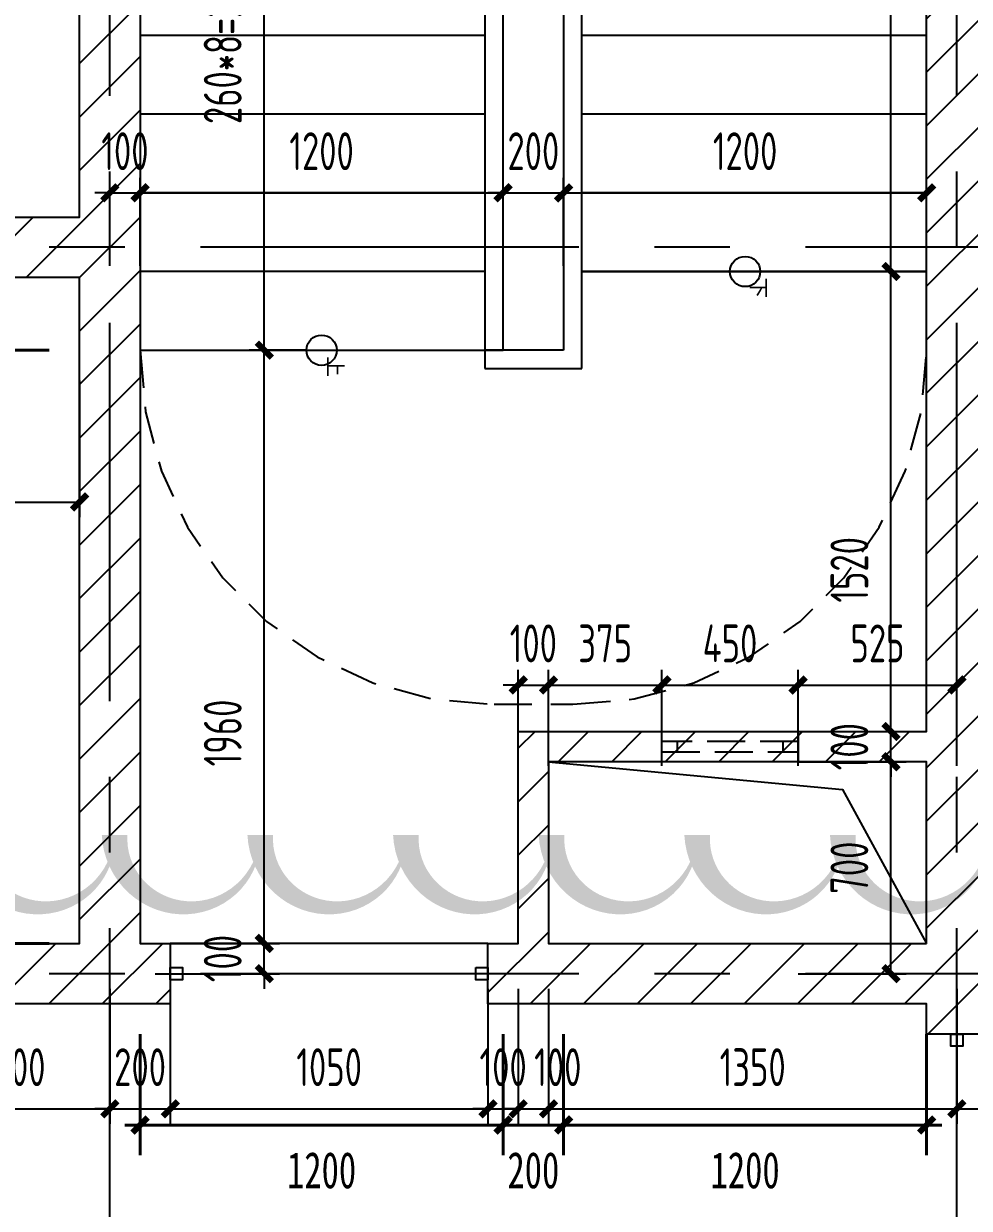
# Model space of a CAD drawing. Extents: x -678900 to 2378000, y 0 to 1840591.
# Drawn here: x -174065 to -170939, y 690932 to 694846 of the extents above; entities that cross this region are included whole.
import ezdxf

# ---------------------------------------------------------------- set-up
doc = ezdxf.new("R2010")
doc.units = 0
doc.header["$LTSCALE"] = 1000
doc.header["$MEASUREMENT"] = 0
doc.header["$PDMODE"] = 1
for name, pattern in [('__DASH', [0.35, 0.25, -0.1]), ('CENTER', [2, 1.25, -0.25, 0.25, -0.25]), ('HIDDEN', [0.375, 0.25, -0.125])]:
    doc.linetypes.add(name, pattern=pattern)
doc.layers.get('0').update_dxf_attribs({"linetype": 'CONTINUOUS'})
doc.layers.get('DEFPOINTS').update_dxf_attribs({"color": 8, "linetype": 'CONTINUOUS'})
for name, color, linetype in [('AD-AXIS-AXIS', 1, 'CENTER'), ('AD-DIMS-INSD', 73, 'CONTINUOUS'), ('AD-SIGN', 195, 'CONTINUOUS'), ('AE-ELEV-4', 251, 'CONTINUOUS'), ('AE-FLOR', 151, 'CONTINUOUS'), ('AE-HDWR', 8, 'CONTINUOUS'), ('AE-STAR', 51, 'CONTINUOUS'), ('AE-WALL', 255, 'CONTINUOUS'), ('AE-WALL-HACH', 15, 'CONTINUOUS'), ('AE-WIND', 11, 'CONTINUOUS'), ('C-XREF-INT', 7, 'CONTINUOUS'), ('verify', 50, 'CONTINUOUS')]:
    doc.layers.add(name, color=color, linetype=linetype)
doc.layers.add('AD-DIMS-OTSD-XK', color=61, linetype='CONTINUOUS', lineweight=40)
doc.layers.add('DEFPOINTS-1', color=251, linetype='CONTINUOUS', plot=False)
doc.styles.add('TH-STYLE2', font='', dxfattribs={"width": 0.7})
doc.styles.add('TH-STYLE3', font='TSSDENG', dxfattribs={"width": 0.7, "bigfont": 'TSSDCHN'})
doc.styles.add('仿宋字体50', font='', dxfattribs={"width": 0.7, "height": 120})
doc.styles.get('TH-STYLE2').set_extended_font_data('SimSun')
doc.styles.get('仿宋字体50').set_extended_font_data('SimSun')
doc.dimstyles.new('TH-DIM50', dxfattribs={"dimscale": 50, "dimtxt": 2.5, "dimasz": 1, "dimexe": 1, "dimexo": 1, "dimgap": 1.5, "dimtad": 1, "dimdec": 0, "dimdsep": 46, "dimtxsty": 'TH-STYLE3', "dimblk1": 'ARCHTICK', "dimblk2": 'ARCHTICK', "dimsah": 1, "dimcen": -1, "dimclrd": 256, "dimclre": 256, "dimclrt": 256, "dimazin": 0, "dimtfac": 1, "dimtdec": 0, "dimtix": 1, "dimtmove": 2, "dimatfit": 0, "dimldrblk": 'ARCHTICK', "dimfxl": 0, "dimtolj": 1, "dimtzin": 0, "dimlwd": -1, "dimlwe": -1, "dimarcsym": 0})
doc.dimstyles.new('TH-DIM50-CAD-REVIT', dxfattribs={"dimscale": 100, "dimtxt": 120, "dimasz": 0.5, "dimexe": 0.75, "dimexo": 0.5, "dimgap": 0.5, "dimtad": 1, "dimdec": 0, "dimdsep": 46, "dimtxsty": '仿宋字体50', "dimblk1": 'ARCHTICK', "dimblk2": 'ARCHTICK', "dimsah": 1, "dimcen": -1, "dimclrd": 256, "dimclre": 256, "dimclrt": 256, "dimazin": 0, "dimtfac": 1, "dimtdec": 0, "dimtix": 1, "dimtmove": 2, "dimatfit": 0, "dimldrblk": 'ARCHTICK', "dimfxl": 0, "dimtolj": 1, "dimtzin": 0, "dimlwd": -1, "dimlwe": -1, "dimarcsym": 0})

# ---------------------------------------------------------------- blocks, each defined once
blk = doc.blocks.new('_ArchTick')
at = {"color": 0, "linetype": 'ByBlock', "const_width": 0.4}
blk.add_lwpolyline([(-0.5, -0.5), (0.5, 0.5)], dxfattribs=at)
blk = doc.blocks.new('*D342')
at = {"layer": 'AD-DIMS-OTSD-XK'}
for p, q in [((0, -2900), (0, -3300)), ((1960, -2900), (1960, -3300)), ((-50, -3200), (2010, -3200))]:
    blk.add_line(p, q, dxfattribs=at)
at = {"layer": 'DEFPOINTS', "color": 0}
for p in [(0, -2800), (1960, -2800), (1960, -3200)]:
    blk.add_point(p, dxfattribs=at)
at = {"layer": 'AD-DIMS-OTSD-XK', "xscale": 50, "yscale": 50, "zscale": 50, "rotation": 180}
blk.add_blockref('_ArchTick', (0, -3200), dxfattribs=at)
at = {"layer": 'AD-DIMS-OTSD-XK', "xscale": 50, "yscale": 50, "zscale": 50}
blk.add_blockref('_ArchTick', (1960, -3200), dxfattribs=at)
at = {"layer": 'AD-DIMS-OTSD-XK', "insert": (980, -3350), "char_height": 120, "attachment_point": 5, "style": '仿宋字体50'}
blk.add_mtext('\\A1;1960', dxfattribs=at)
blk = doc.blocks.new('*D343')
at = {"layer": 'AD-DIMS-OTSD-XK'}
for p, q in [((2560, -1250), (2560, 50)), ((2260, 0), (2660, 0)), ((2260, -1200), (2660, -1200))]:
    blk.add_line(p, q, dxfattribs=at)
at = {"layer": 'DEFPOINTS', "color": 0}
for p in [(2160, 0), (2560, 0), (2160, -1200)]:
    blk.add_point(p, dxfattribs=at)
at = {"layer": 'AD-DIMS-OTSD-XK', "xscale": 50, "yscale": 50, "zscale": 50}
for p, rotation in [((2560, 0), 90), ((2560, -1200), 270)]:
    blk.add_blockref('_ArchTick', p, dxfattribs=dict(at, rotation=rotation))
at = {"layer": 'AD-DIMS-OTSD-XK', "insert": (2710, -600), "char_height": 120, "attachment_point": 5, "rotation": 90, "style": '仿宋字体50'}
blk.add_mtext('\\A1;1200', dxfattribs=at)
blk = doc.blocks.new('*D344')
at = {"layer": 'AD-DIMS-OTSD-XK'}
for p, q in [((2560, -1450), (2560, -1150)), ((2260, -1200), (2660, -1200)), ((2260, -1400), (2660, -1400))]:
    blk.add_line(p, q, dxfattribs=at)
at = {"layer": 'DEFPOINTS', "color": 0}
for p in [(2160, -1200), (2560, -1200), (2160, -1400)]:
    blk.add_point(p, dxfattribs=at)
at = {"layer": 'AD-DIMS-OTSD-XK', "xscale": 50, "yscale": 50, "zscale": 50}
for p, rotation in [((2560, -1200), 90), ((2560, -1400), 270)]:
    blk.add_blockref('_ArchTick', p, dxfattribs=dict(at, rotation=rotation))
at = {"layer": 'AD-DIMS-OTSD-XK', "insert": (2710, -1300), "char_height": 120, "attachment_point": 5, "rotation": 90, "style": '仿宋字体50'}
blk.add_mtext('\\A1;200', dxfattribs=at)
blk = doc.blocks.new('*D345')
at = {"layer": 'AD-DIMS-OTSD-XK'}
for p, q in [((2560, -2650), (2560, -1350)), ((2260, -1400), (2660, -1400)), ((2260, -2600), (2660, -2600))]:
    blk.add_line(p, q, dxfattribs=at)
at = {"layer": 'DEFPOINTS', "color": 0}
for p in [(2160, -1400), (2560, -1400), (2160, -2600)]:
    blk.add_point(p, dxfattribs=at)
at = {"layer": 'AD-DIMS-OTSD-XK', "xscale": 50, "yscale": 50, "zscale": 50}
for p, rotation in [((2560, -1400), 90), ((2560, -2600), 270)]:
    blk.add_blockref('_ArchTick', p, dxfattribs=dict(at, rotation=rotation))
at = {"layer": 'AD-DIMS-OTSD-XK', "insert": (2710, -2000), "char_height": 120, "attachment_point": 5, "rotation": 90, "style": '仿宋字体50'}
blk.add_mtext('\\A1;1200', dxfattribs=at)
blk = doc.blocks.new('轴网')
at = {"layer": 'AD-AXIS-AXIS'}
for p, q in [((2350, -5500, 0), (2350, 4734.1, 0)), ((5150, -5500, 0), (5150, 4734.1, 0)), ((7900, 0), (-133.8, 0)), ((7900, -2400), (-133.8, -2400))]:
    blk.add_line(p, q, dxfattribs=at)
blk = doc.blocks.new('*D191')
at = {"layer": 'AD-DIMS-INSD'}
for p, q in [((-171505.3, 692407), (-171148.2, 692407)), ((-171198.2, 691707), (-171198.2, 692407)), ((-171505.3, 691707), (-171148.2, 691707))]:
    blk.add_line(p, q, dxfattribs=at)
at = {"layer": 'DEFPOINTS', "color": 0}
for p in [(-171555.3, 692407), (-171198.2, 692407), (-171555.3, 691707)]:
    blk.add_point(p, dxfattribs=at)
at = {"layer": 'AD-DIMS-INSD', "xscale": 50, "yscale": 50, "zscale": 50}
for p, rotation in [((-171198.2, 692407), 90), ((-171198.2, 691707), 270)]:
    blk.add_blockref('_ArchTick', p, dxfattribs=dict(at, rotation=rotation))
at = {"layer": 'AD-DIMS-INSD', "insert": (-171335.7, 692057), "char_height": 125, "attachment_point": 5, "rotation": 90, "style": 'TH-STYLE3'}
blk.add_mtext('\\A1;700', dxfattribs=at)
blk = doc.blocks.new('*D192')
at = {"layer": 'AD-DIMS-INSD'}
for p, q in [((-171198.2, 692507), (-171198.2, 692557)), ((-171505.3, 692507), (-171148.2, 692507)), ((-171198.2, 692407), (-171198.2, 692507)), ((-171505.3, 692407), (-171148.2, 692407)), ((-171198.2, 692407), (-171198.2, 692357))]:
    blk.add_line(p, q, dxfattribs=at)
at = {"layer": 'DEFPOINTS', "color": 0}
for p in [(-171555.3, 692507), (-171198.2, 692507), (-171555.3, 692407)]:
    blk.add_point(p, dxfattribs=at)
at = {"layer": 'AD-DIMS-INSD', "xscale": 50, "yscale": 50, "zscale": 50}
for p, rotation in [((-171198.2, 692507), 270), ((-171198.2, 692407), 90)]:
    blk.add_blockref('_ArchTick', p, dxfattribs=dict(at, rotation=rotation))
at = {"layer": 'AD-DIMS-INSD', "insert": (-171335.7, 692457), "char_height": 125, "attachment_point": 5, "rotation": 90, "style": 'TH-STYLE3'}
blk.add_mtext('\\A1;100', dxfattribs=at)
blk = doc.blocks.new('*D193')
at = {"layer": 'AD-DIMS-INSD'}
for p, q in [((-171505.3, 694027), (-171148.2, 694027)), ((-171198.2, 692507), (-171198.2, 694027)), ((-171505.3, 692507), (-171148.2, 692507))]:
    blk.add_line(p, q, dxfattribs=at)
at = {"layer": 'DEFPOINTS', "color": 0}
for p in [(-171555.3, 694027), (-171198.2, 694027), (-171555.3, 692507)]:
    blk.add_point(p, dxfattribs=at)
at = {"layer": 'AD-DIMS-INSD', "xscale": 50, "yscale": 50, "zscale": 50}
for p, rotation in [((-171198.2, 694027), 90), ((-171198.2, 692507), 270)]:
    blk.add_blockref('_ArchTick', p, dxfattribs=dict(at, rotation=rotation))
at = {"layer": 'AD-DIMS-INSD', "insert": (-171335.7, 693041.4), "char_height": 125, "attachment_point": 5, "rotation": 90, "style": 'TH-STYLE3'}
blk.add_mtext('\\A1;1520', dxfattribs=at)
blk = doc.blocks.new('*D187')
at = {"layer": 'AD-DIMS-INSD'}
for p, q in [((-172280.3, 694045.9), (-172280.3, 694337)), ((-171080.3, 694045.9), (-171080.3, 694337)), ((-172280.3, 694287), (-171080.3, 694287))]:
    blk.add_line(p, q, dxfattribs=at)
at = {"layer": 'DEFPOINTS', "color": 0}
for p in [(-171080.3, 694287), (-172280.3, 693995.9), (-171080.3, 693995.9)]:
    blk.add_point(p, dxfattribs=at)
at = {"layer": 'AD-DIMS-INSD', "xscale": 50, "yscale": 50, "zscale": 50, "rotation": 180}
blk.add_blockref('_ArchTick', (-172280.3, 694287), dxfattribs=at)
at = {"layer": 'AD-DIMS-INSD', "xscale": 50, "yscale": 50, "zscale": 50}
blk.add_blockref('_ArchTick', (-171080.3, 694287), dxfattribs=at)
at = {"layer": 'AD-DIMS-INSD', "insert": (-171680.3, 694424.5), "char_height": 125, "attachment_point": 5, "style": 'TH-STYLE3'}
blk.add_mtext('\\A1;1200', dxfattribs=at)
blk = doc.blocks.new('*D188')
at = {"layer": 'AD-DIMS-INSD'}
for p, q in [((-172480.3, 694045.9), (-172480.3, 694337)), ((-172280.3, 694045.9), (-172280.3, 694337)), ((-172480.3, 694287), (-172530.3, 694287)), ((-172480.3, 694287), (-172280.3, 694287)), ((-172280.3, 694287), (-172230.3, 694287))]:
    blk.add_line(p, q, dxfattribs=at)
at = {"layer": 'DEFPOINTS', "color": 0}
for p in [(-172280.3, 694287), (-172480.3, 693995.9), (-172280.3, 693995.9)]:
    blk.add_point(p, dxfattribs=at)
at = {"layer": 'AD-DIMS-INSD', "xscale": 50, "yscale": 50, "zscale": 50}
blk.add_blockref('_ArchTick', (-172480.3, 694287), dxfattribs=at)
at = {"layer": 'AD-DIMS-INSD', "xscale": 50, "yscale": 50, "zscale": 50, "rotation": 180}
blk.add_blockref('_ArchTick', (-172280.3, 694287), dxfattribs=at)
at = {"layer": 'AD-DIMS-INSD', "insert": (-172380.3, 694424.5), "char_height": 125, "attachment_point": 5, "style": 'TH-STYLE3'}
blk.add_mtext('\\A1;200', dxfattribs=at)
blk = doc.blocks.new('*D189')
at = {"layer": 'AD-DIMS-INSD'}
for p, q in [((-173680.3, 694045.9), (-173680.3, 694337)), ((-172480.3, 694045.9), (-172480.3, 694337)), ((-173680.3, 694287), (-172480.3, 694287))]:
    blk.add_line(p, q, dxfattribs=at)
at = {"layer": 'DEFPOINTS', "color": 0}
for p in [(-172480.3, 694287), (-173680.3, 693995.9), (-172480.3, 693995.9)]:
    blk.add_point(p, dxfattribs=at)
at = {"layer": 'AD-DIMS-INSD', "xscale": 50, "yscale": 50, "zscale": 50, "rotation": 180}
blk.add_blockref('_ArchTick', (-173680.3, 694287), dxfattribs=at)
at = {"layer": 'AD-DIMS-INSD', "xscale": 50, "yscale": 50, "zscale": 50}
blk.add_blockref('_ArchTick', (-172480.3, 694287), dxfattribs=at)
at = {"layer": 'AD-DIMS-INSD', "insert": (-173080.3, 694424.5), "char_height": 125, "attachment_point": 5, "style": 'TH-STYLE3'}
blk.add_mtext('\\A1;1200', dxfattribs=at)
blk = doc.blocks.new('*D190')
at = {"layer": 'AD-DIMS-INSD'}
for p, q in [((-173780.3, 694045.9), (-173780.3, 694337)), ((-173680.3, 694045.9), (-173680.3, 694337)), ((-173780.3, 694287), (-173830.3, 694287)), ((-173780.3, 694287), (-173680.3, 694287)), ((-173680.3, 694287), (-173630.3, 694287))]:
    blk.add_line(p, q, dxfattribs=at)
at = {"layer": 'DEFPOINTS', "color": 0}
for p in [(-173680.3, 694287), (-173780.3, 693995.9), (-173680.3, 693995.9)]:
    blk.add_point(p, dxfattribs=at)
at = {"layer": 'AD-DIMS-INSD', "xscale": 50, "yscale": 50, "zscale": 50}
blk.add_blockref('_ArchTick', (-173780.3, 694287), dxfattribs=at)
at = {"layer": 'AD-DIMS-INSD', "xscale": 50, "yscale": 50, "zscale": 50, "rotation": 180}
blk.add_blockref('_ArchTick', (-173680.3, 694287), dxfattribs=at)
at = {"layer": 'AD-DIMS-INSD', "insert": (-173730.3, 694424.5), "char_height": 125, "attachment_point": 5, "style": 'TH-STYLE3'}
blk.add_mtext('\\A1;100', dxfattribs=at)
blk = doc.blocks.new('*D154')
at = {"layer": 'AD-DIMS-INSD'}
for p, q in [((-176030.3, 693667), (-176030.3, 693215.4)), ((-173880.3, 693667), (-173880.3, 693215.4)), ((-176030.3, 693265.4), (-173880.3, 693265.4))]:
    blk.add_line(p, q, dxfattribs=at)
at = {"layer": 'DEFPOINTS', "color": 0}
for p in [(-176030.3, 693717), (-173880.3, 693717), (-173880.3, 693265.4)]:
    blk.add_point(p, dxfattribs=at)
at = {"layer": 'AD-DIMS-INSD', "xscale": 50, "yscale": 50, "zscale": 50, "rotation": 180}
blk.add_blockref('_ArchTick', (-176030.3, 693265.4), dxfattribs=at)
at = {"layer": 'AD-DIMS-INSD', "xscale": 50, "yscale": 50, "zscale": 50}
blk.add_blockref('_ArchTick', (-173880.3, 693265.4), dxfattribs=at)
at = {"layer": 'AD-DIMS-INSD', "insert": (-174955.3, 693402.9), "char_height": 125, "attachment_point": 5, "style": 'TH-STYLE3'}
blk.add_mtext('\\A1;2150', dxfattribs=at)
blk = doc.blocks.new('*D159')
at = {"layer": 'AD-DIMS-INSD'}
for p, q in [((-170980.3, 691656.6), (-170980.3, 691210.5)), ((-170380.3, 691656.6), (-170380.3, 691210.5)), ((-170980.3, 691260.5), (-170380.3, 691260.5))]:
    blk.add_line(p, q, dxfattribs=at)
at = {"layer": 'DEFPOINTS', "color": 0}
for p in [(-170980.3, 691706.6), (-170380.3, 691706.6), (-170380.3, 691260.5)]:
    blk.add_point(p, dxfattribs=at)
at = {"layer": 'AD-DIMS-INSD', "xscale": 50, "yscale": 50, "zscale": 50, "rotation": 180}
blk.add_blockref('_ArchTick', (-170980.3, 691260.5), dxfattribs=at)
at = {"layer": 'AD-DIMS-INSD', "xscale": 50, "yscale": 50, "zscale": 50}
blk.add_blockref('_ArchTick', (-170380.3, 691260.5), dxfattribs=at)
at = {"layer": 'AD-DIMS-INSD', "insert": (-170680.3, 691398), "char_height": 125, "attachment_point": 5, "style": 'TH-STYLE3'}
blk.add_mtext('\\A1;600', dxfattribs=at)
blk = doc.blocks.new('*D160')
at = {"layer": 'AD-DIMS-INSD'}
for p, q in [((-172330.3, 691656.6), (-172330.3, 691210.5)), ((-170980.3, 691656.6), (-170980.3, 691210.5)), ((-172330.3, 691260.5), (-170980.3, 691260.5))]:
    blk.add_line(p, q, dxfattribs=at)
at = {"layer": 'DEFPOINTS', "color": 0}
for p in [(-172330.3, 691706.6), (-170980.3, 691706.6), (-170980.3, 691260.5)]:
    blk.add_point(p, dxfattribs=at)
at = {"layer": 'AD-DIMS-INSD', "xscale": 50, "yscale": 50, "zscale": 50, "rotation": 180}
blk.add_blockref('_ArchTick', (-172330.3, 691260.5), dxfattribs=at)
at = {"layer": 'AD-DIMS-INSD', "xscale": 50, "yscale": 50, "zscale": 50}
blk.add_blockref('_ArchTick', (-170980.3, 691260.5), dxfattribs=at)
at = {"layer": 'AD-DIMS-INSD', "insert": (-171655.3, 691398), "char_height": 125, "attachment_point": 5, "style": 'TH-STYLE3'}
blk.add_mtext('\\A1;1350', dxfattribs=at)
blk = doc.blocks.new('*D161')
at = {"layer": 'AD-DIMS-INSD'}
for p, q in [((-172430.3, 691656.6), (-172430.3, 691210.5)), ((-172330.3, 691656.6), (-172330.3, 691210.5)), ((-172430.3, 691260.5), (-172480.3, 691260.5)), ((-172430.3, 691260.5), (-172330.3, 691260.5)), ((-172330.3, 691260.5), (-172280.3, 691260.5))]:
    blk.add_line(p, q, dxfattribs=at)
at = {"layer": 'DEFPOINTS', "color": 0}
for p in [(-172430.3, 691706.6), (-172330.3, 691706.6), (-172330.3, 691260.5)]:
    blk.add_point(p, dxfattribs=at)
at = {"layer": 'AD-DIMS-INSD', "xscale": 50, "yscale": 50, "zscale": 50}
blk.add_blockref('_ArchTick', (-172430.3, 691260.5), dxfattribs=at)
at = {"layer": 'AD-DIMS-INSD', "xscale": 50, "yscale": 50, "zscale": 50, "rotation": 180}
blk.add_blockref('_ArchTick', (-172330.3, 691260.5), dxfattribs=at)
at = {"layer": 'AD-DIMS-INSD', "insert": (-172299.5, 691398), "char_height": 125, "attachment_point": 5, "style": 'TH-STYLE3'}
blk.add_mtext('\\A1;100', dxfattribs=at)
blk = doc.blocks.new('*D162')
at = {"layer": 'AD-DIMS-INSD'}
for p, q in [((-173580.3, 691656.6), (-173580.3, 691210.5)), ((-172530.3, 691656.6), (-172530.3, 691210.5)), ((-173580.3, 691260.5), (-172530.3, 691260.5))]:
    blk.add_line(p, q, dxfattribs=at)
at = {"layer": 'DEFPOINTS', "color": 0}
for p in [(-173580.3, 691706.6), (-172530.3, 691706.6), (-172530.3, 691260.5)]:
    blk.add_point(p, dxfattribs=at)
at = {"layer": 'AD-DIMS-INSD', "xscale": 50, "yscale": 50, "zscale": 50, "rotation": 180}
blk.add_blockref('_ArchTick', (-173580.3, 691260.5), dxfattribs=at)
at = {"layer": 'AD-DIMS-INSD', "xscale": 50, "yscale": 50, "zscale": 50}
blk.add_blockref('_ArchTick', (-172530.3, 691260.5), dxfattribs=at)
at = {"layer": 'AD-DIMS-INSD', "insert": (-173055.3, 691398), "char_height": 125, "attachment_point": 5, "style": 'TH-STYLE3'}
blk.add_mtext('\\A1;1050', dxfattribs=at)
blk = doc.blocks.new('*D163')
at = {"layer": 'AD-DIMS-INSD'}
for p, q in [((-174380.3, 691656.6), (-174380.3, 691210.5)), ((-173780.3, 691656.6), (-173780.3, 691210.5)), ((-174380.3, 691260.5), (-173780.3, 691260.5))]:
    blk.add_line(p, q, dxfattribs=at)
at = {"layer": 'DEFPOINTS', "color": 0}
for p in [(-174380.3, 691706.6), (-173780.3, 691706.6), (-173780.3, 691260.5)]:
    blk.add_point(p, dxfattribs=at)
at = {"layer": 'AD-DIMS-INSD', "xscale": 50, "yscale": 50, "zscale": 50, "rotation": 180}
blk.add_blockref('_ArchTick', (-174380.3, 691260.5), dxfattribs=at)
at = {"layer": 'AD-DIMS-INSD', "xscale": 50, "yscale": 50, "zscale": 50}
blk.add_blockref('_ArchTick', (-173780.3, 691260.5), dxfattribs=at)
at = {"layer": 'AD-DIMS-INSD', "insert": (-174080.3, 691398), "char_height": 125, "attachment_point": 5, "style": 'TH-STYLE3'}
blk.add_mtext('\\A1;600', dxfattribs=at)
blk = doc.blocks.new('*D194')
at = {"layer": 'AD-DIMS-INSD'}
for p, q in [((-171505.3, 698447), (-171148.2, 698447)), ((-171198.2, 694027), (-171198.2, 698447)), ((-171505.3, 694027), (-171148.2, 694027))]:
    blk.add_line(p, q, dxfattribs=at)
at = {"layer": 'DEFPOINTS', "color": 0}
for p in [(-171555.3, 698447), (-171198.2, 698447), (-171555.3, 694027)]:
    blk.add_point(p, dxfattribs=at)
at = {"layer": 'AD-DIMS-INSD', "xscale": 50, "yscale": 50, "zscale": 50}
for p, rotation in [((-171198.2, 698447), 90), ((-171198.2, 694027), 270)]:
    blk.add_blockref('_ArchTick', p, dxfattribs=dict(at, rotation=rotation))
at = {"layer": 'AD-DIMS-INSD', "insert": (-171335.7, 695995.3), "char_height": 125, "attachment_point": 5, "rotation": 90, "style": 'TH-STYLE3'}
blk.add_mtext('\\A1;260*17=4420', dxfattribs=at)
blk = doc.blocks.new('*D195')
at = {"layer": 'AD-DIMS-INSD'}
for p, q in [((-172430.3, 692393.8), (-172430.3, 692710.8)), ((-172330.3, 692393.8), (-172330.3, 692710.8)), ((-172430.3, 692660.8), (-172480.3, 692660.8)), ((-172430.3, 692660.8), (-172330.3, 692660.8)), ((-172330.3, 692660.8), (-172280.3, 692660.8))]:
    blk.add_line(p, q, dxfattribs=at)
at = {"layer": 'DEFPOINTS', "color": 0}
for p in [(-172330.3, 692660.8), (-172430.3, 692343.8), (-172330.3, 692343.8)]:
    blk.add_point(p, dxfattribs=at)
at = {"layer": 'AD-DIMS-INSD', "xscale": 50, "yscale": 50, "zscale": 50}
blk.add_blockref('_ArchTick', (-172430.3, 692660.8), dxfattribs=at)
at = {"layer": 'AD-DIMS-INSD', "xscale": 50, "yscale": 50, "zscale": 50, "rotation": 180}
blk.add_blockref('_ArchTick', (-172330.3, 692660.8), dxfattribs=at)
at = {"layer": 'AD-DIMS-INSD', "insert": (-172380.3, 692798.3), "char_height": 125, "attachment_point": 5, "style": 'TH-STYLE3'}
blk.add_mtext('\\A1;100', dxfattribs=at)
blk = doc.blocks.new('*D196')
at = {"layer": 'AD-DIMS-INSD'}
for p, q in [((-172330.3, 692393.8), (-172330.3, 692710.8)), ((-171955.3, 692393.8), (-171955.3, 692710.8)), ((-172330.3, 692660.8), (-171955.3, 692660.8))]:
    blk.add_line(p, q, dxfattribs=at)
at = {"layer": 'DEFPOINTS', "color": 0}
for p in [(-171955.3, 692660.8), (-172330.3, 692343.8), (-171955.3, 692343.8)]:
    blk.add_point(p, dxfattribs=at)
at = {"layer": 'AD-DIMS-INSD', "xscale": 50, "yscale": 50, "zscale": 50, "rotation": 180}
blk.add_blockref('_ArchTick', (-172330.3, 692660.8), dxfattribs=at)
at = {"layer": 'AD-DIMS-INSD', "xscale": 50, "yscale": 50, "zscale": 50}
blk.add_blockref('_ArchTick', (-171955.3, 692660.8), dxfattribs=at)
at = {"layer": 'AD-DIMS-INSD', "insert": (-172142.8, 692798.3), "char_height": 125, "attachment_point": 5, "style": 'TH-STYLE3'}
blk.add_mtext('\\A1;375', dxfattribs=at)
blk = doc.blocks.new('*D197')
at = {"layer": 'AD-DIMS-INSD'}
for p, q in [((-171955.3, 692393.8), (-171955.3, 692710.8)), ((-171505.3, 692393.8), (-171505.3, 692710.8)), ((-171955.3, 692660.8), (-171505.3, 692660.8))]:
    blk.add_line(p, q, dxfattribs=at)
at = {"layer": 'DEFPOINTS', "color": 0}
for p in [(-171505.3, 692660.8), (-171955.3, 692343.8), (-171505.3, 692343.8)]:
    blk.add_point(p, dxfattribs=at)
at = {"layer": 'AD-DIMS-INSD', "xscale": 50, "yscale": 50, "zscale": 50, "rotation": 180}
blk.add_blockref('_ArchTick', (-171955.3, 692660.8), dxfattribs=at)
at = {"layer": 'AD-DIMS-INSD', "xscale": 50, "yscale": 50, "zscale": 50}
blk.add_blockref('_ArchTick', (-171505.3, 692660.8), dxfattribs=at)
at = {"layer": 'AD-DIMS-INSD', "insert": (-171730.3, 692798.3), "char_height": 125, "attachment_point": 5, "style": 'TH-STYLE3'}
blk.add_mtext('\\A1;450', dxfattribs=at)
blk = doc.blocks.new('*D198')
at = {"layer": 'AD-DIMS-INSD'}
for p, q in [((-171505.3, 692393.8), (-171505.3, 692710.8)), ((-170980.3, 692393.8), (-170980.3, 692710.8)), ((-171505.3, 692660.8), (-170980.3, 692660.8))]:
    blk.add_line(p, q, dxfattribs=at)
at = {"layer": 'DEFPOINTS', "color": 0}
for p in [(-170980.3, 692660.8), (-171505.3, 692343.8), (-170980.3, 692343.8)]:
    blk.add_point(p, dxfattribs=at)
at = {"layer": 'AD-DIMS-INSD', "xscale": 50, "yscale": 50, "zscale": 50, "rotation": 180}
blk.add_blockref('_ArchTick', (-171505.3, 692660.8), dxfattribs=at)
at = {"layer": 'AD-DIMS-INSD', "xscale": 50, "yscale": 50, "zscale": 50}
blk.add_blockref('_ArchTick', (-170980.3, 692660.8), dxfattribs=at)
at = {"layer": 'AD-DIMS-INSD', "insert": (-171242.8, 692798.3), "char_height": 125, "attachment_point": 5, "style": 'TH-STYLE3'}
blk.add_mtext('\\A1;525', dxfattribs=at)
blk = doc.blocks.new('*D199')
at = {"layer": 'AD-DIMS-INSD'}
for p, q in [((-172530.3, 691656.6), (-172530.3, 691210.5)), ((-172430.3, 691656.6), (-172430.3, 691210.5)), ((-172530.3, 691260.5), (-172580.3, 691260.5)), ((-172530.3, 691260.5), (-172430.3, 691260.5)), ((-172430.3, 691260.5), (-172380.3, 691260.5))]:
    blk.add_line(p, q, dxfattribs=at)
at = {"layer": 'DEFPOINTS', "color": 0}
for p in [(-172530.3, 691706.6), (-172430.3, 691706.6), (-172430.3, 691260.5)]:
    blk.add_point(p, dxfattribs=at)
at = {"layer": 'AD-DIMS-INSD', "xscale": 50, "yscale": 50, "zscale": 50}
blk.add_blockref('_ArchTick', (-172530.3, 691260.5), dxfattribs=at)
at = {"layer": 'AD-DIMS-INSD', "xscale": 50, "yscale": 50, "zscale": 50, "rotation": 180}
blk.add_blockref('_ArchTick', (-172430.3, 691260.5), dxfattribs=at)
at = {"layer": 'AD-DIMS-INSD', "insert": (-172480.3, 691398), "char_height": 125, "attachment_point": 5, "style": 'TH-STYLE3'}
blk.add_mtext('\\A1;100', dxfattribs=at)
blk = doc.blocks.new('*D200')
at = {"layer": 'AD-DIMS-INSD'}
for p, q in [((-173780.3, 691656.6), (-173780.3, 691210.5)), ((-173580.3, 691656.6), (-173580.3, 691210.5)), ((-173780.3, 691260.5), (-173830.3, 691260.5)), ((-173780.3, 691260.5), (-173580.3, 691260.5)), ((-173580.3, 691260.5), (-173530.3, 691260.5))]:
    blk.add_line(p, q, dxfattribs=at)
at = {"layer": 'DEFPOINTS', "color": 0}
for p in [(-173780.3, 691706.6), (-173580.3, 691706.6), (-173580.3, 691260.5)]:
    blk.add_point(p, dxfattribs=at)
at = {"layer": 'AD-DIMS-INSD', "xscale": 50, "yscale": 50, "zscale": 50}
blk.add_blockref('_ArchTick', (-173780.3, 691260.5), dxfattribs=at)
at = {"layer": 'AD-DIMS-INSD', "xscale": 50, "yscale": 50, "zscale": 50, "rotation": 180}
blk.add_blockref('_ArchTick', (-173580.3, 691260.5), dxfattribs=at)
at = {"layer": 'AD-DIMS-INSD', "insert": (-173680.3, 691398), "char_height": 125, "attachment_point": 5, "style": 'TH-STYLE3'}
blk.add_mtext('\\A1;200', dxfattribs=at)
blk = doc.blocks.new('*D201')
at = {"layer": 'AD-DIMS-INSD'}
for p, q in [((-173130.3, 693767), (-173319.6, 693767)), ((-173269.6, 691807), (-173269.6, 693767)), ((-173130.3, 691807), (-173319.6, 691807))]:
    blk.add_line(p, q, dxfattribs=at)
at = {"layer": 'DEFPOINTS', "color": 0}
for p in [(-173269.6, 693767), (-173080.3, 693767), (-173080.3, 691807)]:
    blk.add_point(p, dxfattribs=at)
at = {"layer": 'AD-DIMS-INSD', "xscale": 50, "yscale": 50, "zscale": 50}
for p, rotation in [((-173269.6, 693767), 90), ((-173269.6, 691807), 270)]:
    blk.add_blockref('_ArchTick', p, dxfattribs=dict(at, rotation=rotation))
at = {"layer": 'AD-DIMS-INSD', "insert": (-173407.1, 692502.2), "char_height": 125, "attachment_point": 5, "rotation": 90, "style": 'TH-STYLE3'}
blk.add_mtext('\\A1;1960', dxfattribs=at)
blk = doc.blocks.new('*D202')
at = {"layer": 'AD-DIMS-INSD'}
for p, q in [((-173130.3, 695847), (-173319.6, 695847)), ((-173269.6, 693767), (-173269.6, 695847)), ((-173130.3, 693767), (-173319.6, 693767))]:
    blk.add_line(p, q, dxfattribs=at)
at = {"layer": 'DEFPOINTS', "color": 0}
for p in [(-173269.6, 695847), (-173080.3, 695847), (-173080.3, 693767)]:
    blk.add_point(p, dxfattribs=at)
at = {"layer": 'AD-DIMS-INSD', "xscale": 50, "yscale": 50, "zscale": 50}
for p, rotation in [((-173269.6, 695847), 90), ((-173269.6, 693767), 270)]:
    blk.add_blockref('_ArchTick', p, dxfattribs=dict(at, rotation=rotation))
at = {"layer": 'AD-DIMS-INSD', "insert": (-173407.1, 694807), "char_height": 125, "attachment_point": 5, "rotation": 90, "style": 'TH-STYLE3'}
blk.add_mtext('\\A1;260*8=2080', dxfattribs=at)
blk = doc.blocks.new('*D283')
at = {"layer": 'AD-DIMS-INSD'}
for p, q in [((-173269.6, 691807), (-173269.6, 691857)), ((-173630.1, 691807), (-173219.6, 691807)), ((-173269.6, 691707), (-173269.6, 691807)), ((-173630.1, 691707), (-173219.6, 691707)), ((-173269.6, 691707), (-173269.6, 691657))]:
    blk.add_line(p, q, dxfattribs=at)
at = {"layer": 'DEFPOINTS', "color": 0}
for p in [(-173680.1, 691807), (-173269.6, 691807), (-173680.1, 691707)]:
    blk.add_point(p, dxfattribs=at)
at = {"layer": 'AD-DIMS-INSD', "xscale": 50, "yscale": 50, "zscale": 50}
for p, rotation in [((-173269.6, 691807), 270), ((-173269.6, 691707), 90)]:
    blk.add_blockref('_ArchTick', p, dxfattribs=dict(at, rotation=rotation))
at = {"layer": 'AD-DIMS-INSD', "insert": (-173407.1, 691757), "char_height": 125, "attachment_point": 5, "rotation": 90, "style": 'TH-STYLE3'}
blk.add_mtext('\\A1;100', dxfattribs=at)
blk = doc.blocks.new('2_190929164628403358')
at = {"layer": 'AD-SIGN', "linetype": 'Continuous', "ltscale": 0.5, "flags": 128}
for points in [[(-260, -600, 0, 0, 0), (-2874, -600, 80, 0, 0), (-3224, -600, 0, 0, 0)], [(0, -2000, 0, 0, 0), (-1054, -2000, 80, 0, 0), (-1404, -2000, 0, 0, 0)]]:
    blk.add_lwpolyline(points, format="xyseb", dxfattribs=at)
at = {"layer": 'AE-ELEV-4', "linetype": 'HIDDEN', "ltscale": 0.5, "flags": 128}
for points in [[(1170, -1170), (1152.2, -966.8), (1099.4, -769.8), (1013.2, -585), (896.3, -417.9), (752.1, -273.7), (585, -156.8), (400.2, -70.6), (203.2, -17.8), (0, 0)], [(1170, -1430), (1170, -1170)], [(0, -2600), (203.2, -2582.2), (400.2, -2529.4), (585, -2443.2), (752.1, -2326.3), (896.3, -2182.1), (1013.2, -2015), (1099.4, -1830.2), (1152.2, -1633.2), (1170, -1430)]]:
    blk.add_lwpolyline(points, dxfattribs=at)
at = {"layer": 'AE-STAR', "linetype": 'Continuous', "ltscale": 0.5, "flags": 128}
for points in [[(-260, 0), (-3120, 0), (-3120, -1200), (-260, -1200), (-260, 0)], [(-1040, 0), (-1040, -1200)], [(-780, 0), (-780, -1200)], [(-520, 0), (-520, -1200)], [(-260, 0), (-260, -1200)], [(0, -1400), (0, -1200)], [(0, -1400), (-1341, -1400), (-1778, -2600), (0, -2600), (0, -1400)], [(-1040, -1400), (-1040, -2600)], [(-780, -1400), (-780, -2600)], [(-520, -1400), (-520, -2600)], [(-260, -1400), (-260, -2600)]]:
    blk.add_lwpolyline(points, dxfattribs=at)
at = {"layer": 'DEFPOINTS-1', "linetype": 'Continuous', "ltscale": 0.5, "flags": 128}
blk.add_lwpolyline([(0, -1400), (0, -1200)], dxfattribs=at)
at = {"layer": 'DEFPOINTS-1'}
for centre in [(-260, -600), (0, -2000)]:
    blk.add_circle(centre, 50, dxfattribs=at)
at = {"layer": 'DEFPOINTS-1', "style": 'TH-STYLE2'}
for s, p in [('下', (-240, -580)), ('上', (20, -1980))]:
    blk.add_text(s, height=50, dxfattribs=at).set_placement(p)
at = {"layer": 'AD-DIMS-OTSD-XK'}
for base, p1, p2, angle, text, picture, middle in [((2560, 0), (2160, -1200), (2160, 0), 90, '1200', '*D343', (2710, -600)), ((2560, -1200), (2160, -1400), (2160, -1200), 90, '200', '*D344', (2710, -1300)), ((2560, -1400), (2160, -2600), (2160, -1400), 90, '1200', '*D345', (2710, -2000)), ((1960, -3200), (0, -2800), (1960, -2800), 0, '1960', '*D342', (980, -3350))]:
    dim = blk.add_linear_dim(base=base, p1=p1, p2=p2, angle=angle, text=text, dimstyle='TH-DIM50-CAD-REVIT', override={"dimtxt": 3, "dimexe": 1, "dimdle": 0.5}, dxfattribs=at)
    dim.commit()
    dim.dimension.update_dxf_attribs({"geometry": picture, "text_midpoint": middle, "dimtype": 161})
blk.add_wipeout([(-260, -1140), (-3115, -1140), (-3115, -1200), (-260, -1200)]).dxf.layer = 'AE-HDWR'
blk.add_wipeout([(0, -1460), (60, -1460), (60, -1140), (-260, -1140), (-260, -1200), (0, -1200)]).dxf.layer = 'AE-HDWR'
at = {"layer": 'AE-HDWR', "linetype": 'Continuous', "ltscale": 0.5, "flags": 128}
for points in [[(-260, -1140), (-3115, -1140)], [(60, -1140), (-260, -1140)], [(60, -1460), (60, -1140)], [(-3115, -1200), (-260, -1200)], [(-260, -1200), (0, -1200)]]:
    blk.add_lwpolyline(points, dxfattribs=at)
blk.add_wipeout([(0, -1400), (-1346, -1400), (-1368, -1460), (0, -1460)]).dxf.layer = 'AE-HDWR'
for points in [[(0, -1200), (0, -1460)], [(0, -1400), (-1346, -1400)], [(0, -1460), (0, -1400)], [(-1368, -1460), (0, -1460)], [(0, -1460), (60, -1460)]]:
    blk.add_lwpolyline(points, dxfattribs=at)
blk = doc.blocks.new('DXMX_Viewblock_456519100913391591222')
at = {"rotation": 270}
blk.add_blockref('2_190929164628403358', (11400, 9860), dxfattribs=at)
at = {"layer": 'AE-WALL-HACH'}
h = blk.add_hatch(dxfattribs=at)
h.set_pattern_fill('普通砖', color=26, scale=50, style=0)
h.set_pattern_definition([(45, (0, 89.76), (-88.3884, 88.3884), [])])
h.paths.add_polyline_path([(13750, 7700), (13200, 7700), (13200, 7900), (13750, 7900), (13750, 10100), (11600, 10100), (11600, 7900), (12100, 7900), (12100, 7700), (11600, 7700), (11600, 7600), (11400, 7600), (11400, 7700), (9950, 7700), (9950, 7900), (10050, 7900), (10050, 8600), (11400, 8600), (11400, 13200), (8800, 13200), (8800, 7900), (8900, 7900), (8900, 7700), (8100, 7700), (8100, 7900), (8600, 7900), (8600, 10100), (6450, 10100), (6450, 7900), (7000, 7900), (7000, 7700), (6450, 7700), (6450, 6500), (6250, 6500), (6250, 8850), (6112.8, 8850), (6112.8, 8950), (6250, 8950), (6250, 10600), (6112.8, 10600), (6112.8, 10800), (6450, 10800), (6450, 10300), (8600, 10300), (8600, 13400), (11600, 13400), (11600, 10300), (13750, 10300), (13750, 10800), (14115.5, 10800), (14115.5, 10600), (13950, 10600), (13950, 8950), (14115.5, 8950), (14115.5, 8850), (13950, 8850), (13950, 6500), (13750, 6500)], flags=0)
h.paths.add_polyline_path([(11400, 7900), (11400, 8500), (10150, 8500), (10150, 7900)], flags=0)
h.paths.add_polyline_path([(7000, 4900), (6250, 4900), (6250, 5400), (6450, 5400), (6450, 5100), (9000, 5100), (9000, 5300), (9100, 5300), (9100, 5100), (9750, 5100), (9750, 6100), (9100, 6100), (9100, 5900), (9000, 5900), (9000, 6400), (9100, 6400), (9100, 6200), (9850, 6200), (9850, 6400), (10025, 6400), (10025, 6300), (9950, 6300), (9950, 5100), (10700, 5100), (10700, 6300), (10625, 6300), (10625, 6400), (11400, 6400), (11400, 6550), (11600, 6550), (11600, 6400), (12000, 6400), (12000, 5800), (11900, 5800), (11900, 6300), (10900, 6300), (10900, 5100), (11900, 5100), (11900, 5200), (12000, 5200), (12000, 5100), (13750, 5100), (13750, 5400), (13950, 5400), (13950, 4900), (13200, 4900), (13200, 4617.8), (13100, 4617.8), (13100, 4900), (10200, 4900), (10200, 4617.8), (10000, 4617.8), (10000, 4900), (7100, 4900), (7100, 4617.8), (7000, 4617.8)], flags=0)
at = {"layer": 'AE-WALL', "ltscale": 0.3, "flags": 128}
for points in [[(11600, 7600), (11400, 7600), (11400, 7700), (9950, 7700), (9950, 7900), (10050, 7900), (10050, 8600), (11400, 8600), (11400, 13200)], [(8800, 13200), (8800, 7900), (8900, 7900), (8900, 7700), (8100, 7700)], [(8100, 7900), (8600, 7900), (8600, 10100), (6450, 10100)], [(6450, 10300), (8600, 10300), (8600, 13400)]]:
    blk.add_lwpolyline(points, dxfattribs=at)
blk.add_lwpolyline([(11400, 7900), (11400, 8500), (10150, 8500), (10150, 7900), (11400, 7900)], close=True, dxfattribs=at)
at = {"layer": 'DEFPOINTS-1', "ltscale": 0.3, "flags": 128}
for points in [[(8900, 7820), (8940, 7820), (8940, 7780), (8900, 7780), (8900, 7820)], [(9910, 7820), (9950, 7820), (9950, 7780), (9910, 7780), (9910, 7820)], [(11480, 7600), (11520, 7600), (11520, 7560), (11480, 7560), (11480, 7600)]]:
    blk.add_lwpolyline(points, dxfattribs=at)

msp = doc.modelspace()

# ---------------------------------------------------------------- block references
msp.add_blockref('DXMX_Viewblock_456519100913391591222', (-182480.3, 683907))

# ---------------------------------------------------------------- next in the draw order: linework, layer by layer
at = {"layer": 'AE-FLOR'}
for points in [[(-172330.3, 692407), (-171358.9, 692315.1), (-171080.3, 691807)], [(-172530.3, 691807), (-173580.3, 691807)]]:
    msp.add_lwpolyline(points, dxfattribs=at)
at = {"layer": 'AE-WIND', "linetype": '__DASH', "ltscale": 0.5}
msp.add_lwpolyline([(-171505.3, 692507), (-171505.3, 692407), (-171955.3, 692407), (-171955.3, 692507)], close=True, dxfattribs=at)
for points in [[(-171505.3, 692474), (-171955.2, 692474)], [(-171905.3, 692474), (-171905.3, 692440)], [(-171555.3, 692474), (-171555.3, 692440)], [(-171955.3, 692440), (-171505.3, 692440)]]:
    msp.add_lwpolyline(points, dxfattribs=at)
at = {"layer": 'verify'}
msp.add_lwpolyline([(-176652.8, 695367.8, 84.9, 1, 1), (-176652.8, 694886.4, 84.9, 1, 1), (-176652.8, 694405, 84.9, 1, 1), (-176652.8, 693923.6, 84.9, 1, 1), (-176652.8, 693442.2, 84.9, 1, 1), (-176652.8, 692960.8, 84.9, 1, 1), (-176652.8, 692479.4, 84.9, 1, 1), (-176652.8, 692165.5, 84.9, 1, 1), (-176171.4, 692165.5, 84.9, 1, 1), (-175690, 692165.5, 84.9, 1, 1), (-175208.6, 692165.5, 84.9, 1, 1), (-174727.2, 692165.5, 84.9, 1, 1), (-174245.8, 692165.5, 84.9, 1, 1), (-173764.4, 692165.5, 84.9, 1, 1), (-173283, 692165.5, 84.9, 1, 1), (-172801.6, 692165.5, 84.9, 1, 1), (-172320.2, 692165.5, 84.9, 1, 1), (-171838.8, 692165.5, 84.9, 1, 1), (-171357.4, 692165.5, 84.9, 1, 1), (-170876, 692165.5, 84.9, 1, 1)], format="xyseb", dxfattribs=at)

# ---------------------------------------------------------------- next in the draw order: block references
at = {"layer": 'C-XREF-INT'}
msp.add_blockref('轴网', (-176130.3, 694107), dxfattribs=at)

# ---------------------------------------------------------------- next in the draw order: dimensions: what is measured, and where the dimension line sits
at = {"layer": 'AD-DIMS-INSD'}
dim = msp.add_linear_dim(base=(-171198.2, 698447), p1=(-171555.3, 694027), p2=(-171555.3, 698447), angle=90, text='260*17=4420', dimstyle='TH-DIM50', dxfattribs=at)
dim.commit()
dim.dimension.update_dxf_attribs({"geometry": '*D194', "text_midpoint": (-171335.7, 695995.3), "dimtype": 161})
dim = msp.add_aligned_dim(p1=(-173080.3, 693767), p2=(-173080.3, 695847), distance=189.3, text='260*8=2080', dimstyle='TH-DIM50', dxfattribs=at)
dim.commit()
dim.dimension.update_dxf_attribs({"geometry": '*D202', "text_midpoint": (-173407.1, 694807)})
for p1, p2, distance, picture, middle in [((-173780.3, 693995.9), (-173680.3, 693995.9), 291, '*D190', (-173730.3, 694424.5)), ((-173680.3, 693995.9), (-172480.3, 693995.9), 291, '*D189', (-173080.3, 694424.5)), ((-172480.3, 693995.9), (-172280.3, 693995.9), 291, '*D188', (-172380.3, 694424.5)), ((-172280.3, 693995.9), (-171080.3, 693995.9), 291, '*D187', (-171680.3, 694424.5)), ((-176030.3, 693717), (-173880.3, 693717), -451.6, '*D154', (-174955.3, 693402.9)), ((-172430.3, 692343.8), (-172330.3, 692343.8), 317, '*D195', (-172380.3, 692798.3)), ((-172330.3, 692343.8), (-171955.3, 692343.8), 317, '*D196', (-172142.8, 692798.3)), ((-171955.3, 692343.8), (-171505.3, 692343.8), 317, '*D197', (-171730.3, 692798.3)), ((-171505.3, 692343.8), (-170980.3, 692343.8), 317, '*D198', (-171242.8, 692798.3)), ((-171555.3, 692407), (-171555.3, 692507), -357, '*D192', (-171335.7, 692457)), ((-171555.3, 691707), (-171555.3, 692407), -357, '*D191', (-171335.7, 692057)), ((-173680.1, 691707), (-173680.1, 691807), -410.5, '*D283', (-173407.1, 691757)), ((-174380.3, 691706.6), (-173780.3, 691706.6), -446.1, '*D163', (-174080.3, 691398)), ((-173780.3, 691706.6), (-173580.3, 691706.6), -446.1, '*D200', (-173680.3, 691398)), ((-173580.3, 691706.6), (-172530.3, 691706.6), -446.1, '*D162', (-173055.3, 691398)), ((-172530.3, 691706.6), (-172430.3, 691706.6), -446.1, '*D199', (-172480.3, 691398)), ((-172330.3, 691706.6), (-170980.3, 691706.6), -446.1, '*D160', (-171655.3, 691398)), ((-170980.3, 691706.6), (-170380.3, 691706.6), -446.1, '*D159', (-170680.3, 691398))]:
    dim = msp.add_aligned_dim(p1=p1, p2=p2, distance=distance, dimstyle='TH-DIM50', dxfattribs=at)
    dim.commit()
    dim.dimension.update_dxf_attribs({"geometry": picture, "text_midpoint": middle})
for base, p1, p2, angle, picture, middle in [((-171198.2, 694027), (-171555.3, 692507), (-171555.3, 694027), 90, '*D193', (-171335.7, 693041.4)), ((-173269.6, 693767), (-173080.3, 691807), (-173080.3, 693767), 90, '*D201', (-173407.1, 692502.2)), ((-172330.3, 691260.5), (-172430.3, 691706.6), (-172330.3, 691706.6), 0, '*D161', (-172299.5, 691398))]:
    dim = msp.add_linear_dim(base=base, p1=p1, p2=p2, angle=angle, dimstyle='TH-DIM50', dxfattribs=at)
    dim.commit()
    dim.dimension.update_dxf_attribs({"geometry": picture, "text_midpoint": middle, "dimtype": 161})

doc.saveas('drawing.dxf')
